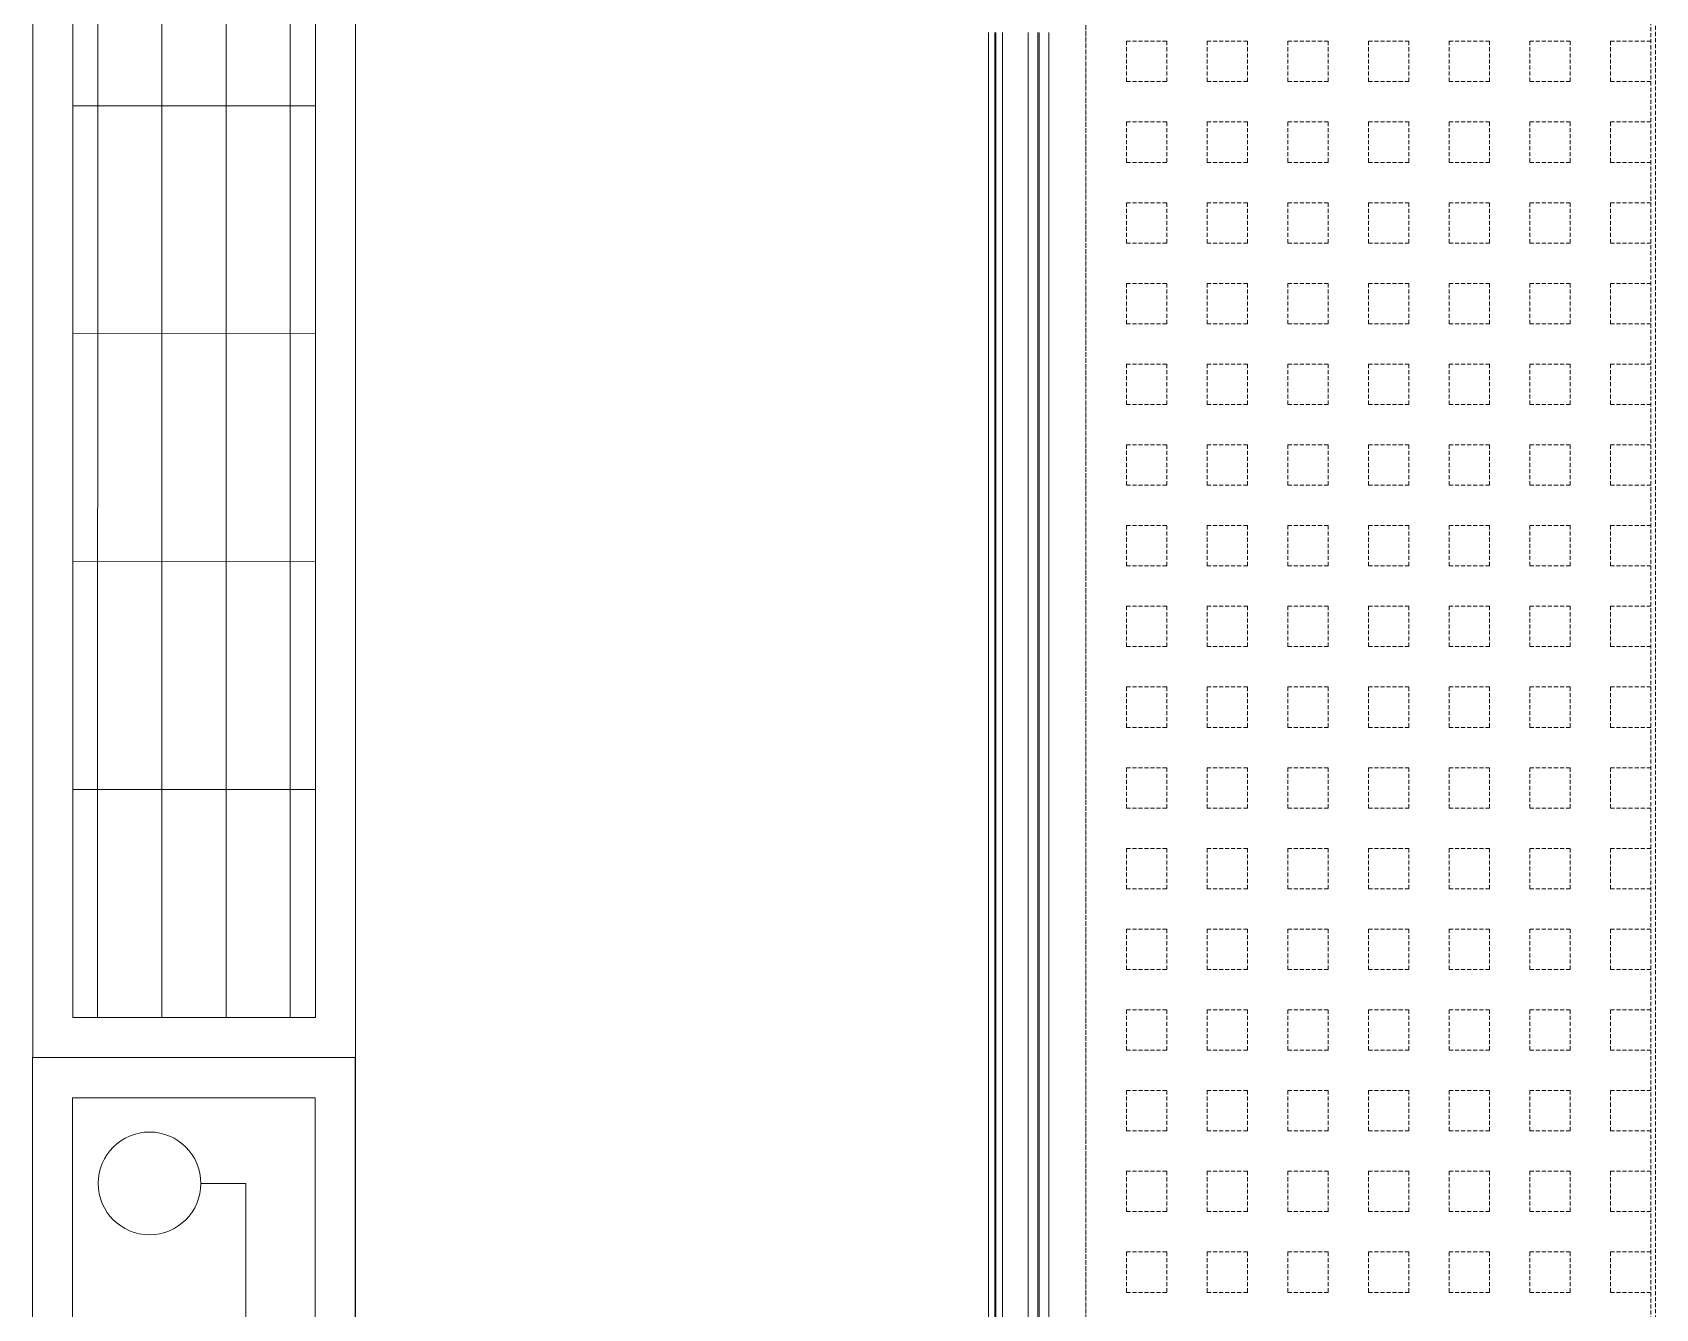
# Model space of a CAD drawing. Extents: x -1457 to 23780, y -2071 to 4205.
# Drawn here: x 4722.2 to 4822.8, y 699 to 778 of the extents above; entities that cross this region are included whole.
import ezdxf

# ---------------------------------------------------------------- set-up
doc = ezdxf.new("R2010")
doc.units = 0
doc.header["$MEASUREMENT"] = 0
doc.linetypes.add('HIDDEN', pattern=[0.375, 0.25, -0.125])
doc.layers.get('0').update_dxf_attribs({"color": 9, "lineweight": 9})
for name, color, linetype, lineweight in [('15', 9, 'Continuous', 9), ('M-TEFRIS2-015', 129, 'Continuous', 9), ('T-KONVEKTOR', 220, 'Continuous', 9)]:
    doc.layers.add(name, color=color, linetype=linetype, lineweight=lineweight)

# ---------------------------------------------------------------- blocks, each defined once
blk = doc.blocks.new('*U227')
at = {"layer": '15'}
for p, q in [((1.47, -18.95), (160.04, -18.95)), ((1.47, -19.35), (160.04, -19.35)), ((1.47, -19.42), (160.04, -19.42)), ((1.47, -19.82), (160.04, -19.82)), ((1.47, -21.42), (160.04, -21.42)), ((1.47, -22.02), (160.04, -22.02)), ((1.47, -22.1), (160.04, -22.1)), ((1.47, -22.7), (160.04, -22.7))]:
    blk.add_line(p, q, dxfattribs=at)
blk = doc.blocks.new('A$C4B7F52E3')
for p, q in [((250, 89.48), (0, 89.47)), ((250, 89.47), (0, 89.48)), ((0, 89.48), (0, 69.47)), ((250, 69.47), (250, 89.47)), ((0, 69.47), (250, 69.47))]:
    blk.add_line(p, q)
at = {"color": 252, "linetype": 'Continuous'}
for p, q in [((16.61, 71.95), (16.6, 86.99)), ((30.73, 71.95), (30.72, 86.99)), ((44.85, 71.95), (44.84, 86.99)), ((58.96, 71.95), (58.96, 86.99))]:
    blk.add_line(p, q, dxfattribs=at)
at = {"color": 252}
for p, q in [((199.29, 85.44), (2.49, 85.42)), ((242.21, 82.69), (197.7, 82.69)), ((242.21, 79.91), (242.21, 82.69)), ((196.99, 81.46), (2.49, 81.45)), ((194.68, 77.48), (2.49, 77.47)), ((192.38, 73.51), (2.49, 73.49))]:
    blk.add_line(p, q, dxfattribs=at)
blk.add_lwpolyline([(247.51, 86.99), (247.51, 71.95), (2.49, 71.95), (2.49, 86.99)], close=True)
blk.add_circle((242.21, 76.72), 3.18, dxfattribs=at)

msp = doc.modelspace()

# ---------------------------------------------------------------- linework, layer by layer
at = {"layer": 'M-TEFRIS2-015', "linetype": 'HIDDEN', "lineweight": 0}
for p, q in [((4787.5, 320), (4787.5, 2034.62)), ((4787.5, 2034.32), (4787.5, 320)), ((4822.5, 285), (4822.5, 2034.32)), ((4822.79, 284.7), (4822.79, 2034.32)), ((4787.5, 777.5), (4787.5, 777.5)), ((4790, 777.5), (4792.5, 777.5)), ((4790, 775), (4790, 777.5)), ((4792.5, 775), (4792.5, 777.5)), ((4795, 777.5), (4797.5, 777.5)), ((4795, 775), (4795, 777.5)), ((4797.5, 775), (4797.5, 777.5)), ((4800, 777.5), (4802.5, 777.5)), ((4800, 775), (4800, 777.5)), ((4802.5, 775), (4802.5, 777.5)), ((4805, 777.5), (4807.5, 777.5)), ((4805, 775), (4805, 777.5)), ((4807.5, 775), (4807.5, 777.5)), ((4810, 777.5), (4812.5, 777.5)), ((4810, 775), (4810, 777.5)), ((4812.5, 775), (4812.5, 777.5)), ((4815, 777.5), (4817.5, 777.5)), ((4815, 775), (4815, 777.5)), ((4817.5, 775), (4817.5, 777.5)), ((4820, 777.5), (4822.5, 777.5)), ((4820, 775), (4820, 777.5)), ((4787.5, 775), (4787.5, 775)), ((4790, 775), (4792.5, 775)), ((4795, 775), (4797.5, 775)), ((4800, 775), (4802.5, 775)), ((4805, 775), (4807.5, 775)), ((4810, 775), (4812.5, 775)), ((4815, 775), (4817.5, 775)), ((4820, 775), (4822.5, 775)), ((4787.5, 772.5), (4787.5, 772.5)), ((4790, 772.5), (4792.5, 772.5)), ((4790, 770), (4790, 772.5)), ((4792.5, 770), (4792.5, 772.5)), ((4795, 772.5), (4797.5, 772.5)), ((4795, 770), (4795, 772.5)), ((4797.5, 770), (4797.5, 772.5)), ((4800, 772.5), (4802.5, 772.5)), ((4800, 770), (4800, 772.5)), ((4802.5, 770), (4802.5, 772.5)), ((4805, 772.5), (4807.5, 772.5)), ((4805, 770), (4805, 772.5)), ((4807.5, 770), (4807.5, 772.5)), ((4810, 772.5), (4812.5, 772.5)), ((4810, 770), (4810, 772.5)), ((4812.5, 770), (4812.5, 772.5)), ((4815, 772.5), (4817.5, 772.5)), ((4815, 770), (4815, 772.5)), ((4817.5, 770), (4817.5, 772.5)), ((4820, 772.5), (4822.5, 772.5)), ((4820, 770), (4820, 772.5)), ((4787.5, 770), (4787.5, 770)), ((4790, 770), (4792.5, 770)), ((4795, 770), (4797.5, 770)), ((4800, 770), (4802.5, 770)), ((4805, 770), (4807.5, 770)), ((4810, 770), (4812.5, 770)), ((4815, 770), (4817.5, 770)), ((4820, 770), (4822.5, 770)), ((4787.5, 767.5), (4787.5, 767.5)), ((4790, 767.5), (4792.5, 767.5)), ((4790, 765), (4790, 767.5)), ((4792.5, 765), (4792.5, 767.5)), ((4795, 767.5), (4797.5, 767.5)), ((4795, 765), (4795, 767.5)), ((4797.5, 765), (4797.5, 767.5)), ((4800, 767.5), (4802.5, 767.5)), ((4800, 765), (4800, 767.5)), ((4802.5, 765), (4802.5, 767.5)), ((4805, 767.5), (4807.5, 767.5)), ((4805, 765), (4805, 767.5)), ((4807.5, 765), (4807.5, 767.5)), ((4810, 767.5), (4812.5, 767.5)), ((4810, 765), (4810, 767.5)), ((4812.5, 765), (4812.5, 767.5)), ((4815, 767.5), (4817.5, 767.5)), ((4815, 765), (4815, 767.5)), ((4817.5, 765), (4817.5, 767.5)), ((4820, 767.5), (4822.5, 767.5)), ((4820, 765), (4820, 767.5)), ((4787.5, 765), (4787.5, 765)), ((4790, 765), (4792.5, 765)), ((4795, 765), (4797.5, 765)), ((4800, 765), (4802.5, 765)), ((4805, 765), (4807.5, 765)), ((4810, 765), (4812.5, 765)), ((4815, 765), (4817.5, 765)), ((4820, 765), (4822.5, 765)), ((4787.5, 762.5), (4787.5, 762.5)), ((4790, 762.5), (4792.5, 762.5)), ((4790, 760), (4790, 762.5)), ((4792.5, 760), (4792.5, 762.5)), ((4795, 762.5), (4797.5, 762.5)), ((4795, 760), (4795, 762.5)), ((4797.5, 760), (4797.5, 762.5)), ((4800, 762.5), (4802.5, 762.5)), ((4800, 760), (4800, 762.5)), ((4802.5, 760), (4802.5, 762.5)), ((4805, 762.5), (4807.5, 762.5)), ((4805, 760), (4805, 762.5)), ((4807.5, 760), (4807.5, 762.5)), ((4810, 762.5), (4812.5, 762.5)), ((4810, 760), (4810, 762.5)), ((4812.5, 760), (4812.5, 762.5)), ((4815, 762.5), (4817.5, 762.5)), ((4815, 760), (4815, 762.5)), ((4817.5, 760), (4817.5, 762.5)), ((4820, 762.5), (4822.5, 762.5)), ((4820, 760), (4820, 762.5)), ((4787.5, 760), (4787.5, 760)), ((4790, 760), (4792.5, 760)), ((4795, 760), (4797.5, 760)), ((4800, 760), (4802.5, 760)), ((4805, 760), (4807.5, 760)), ((4810, 760), (4812.5, 760)), ((4815, 760), (4817.5, 760)), ((4820, 760), (4822.5, 760)), ((4787.5, 757.5), (4787.5, 757.5)), ((4790, 757.5), (4792.5, 757.5)), ((4790, 755), (4790, 757.5)), ((4792.5, 755), (4792.5, 757.5)), ((4795, 757.5), (4797.5, 757.5)), ((4795, 755), (4795, 757.5)), ((4797.5, 755), (4797.5, 757.5)), ((4800, 757.5), (4802.5, 757.5)), ((4800, 755), (4800, 757.5)), ((4802.5, 755), (4802.5, 757.5)), ((4805, 757.5), (4807.5, 757.5)), ((4805, 755), (4805, 757.5)), ((4807.5, 755), (4807.5, 757.5)), ((4810, 757.5), (4812.5, 757.5)), ((4810, 755), (4810, 757.5)), ((4812.5, 755), (4812.5, 757.5)), ((4815, 757.5), (4817.5, 757.5)), ((4815, 755), (4815, 757.5)), ((4817.5, 755), (4817.5, 757.5)), ((4820, 757.5), (4822.5, 757.5)), ((4820, 755), (4820, 757.5)), ((4787.5, 755), (4787.5, 755)), ((4790, 755), (4792.5, 755)), ((4795, 755), (4797.5, 755)), ((4800, 755), (4802.5, 755)), ((4805, 755), (4807.5, 755)), ((4810, 755), (4812.5, 755)), ((4815, 755), (4817.5, 755)), ((4820, 755), (4822.5, 755)), ((4787.5, 752.5), (4787.5, 752.5)), ((4790, 752.5), (4792.5, 752.5)), ((4790, 750), (4790, 752.5)), ((4792.5, 750), (4792.5, 752.5)), ((4795, 752.5), (4797.5, 752.5)), ((4795, 750), (4795, 752.5)), ((4797.5, 750), (4797.5, 752.5)), ((4800, 752.5), (4802.5, 752.5)), ((4800, 750), (4800, 752.5)), ((4802.5, 750), (4802.5, 752.5)), ((4805, 752.5), (4807.5, 752.5)), ((4805, 750), (4805, 752.5)), ((4807.5, 750), (4807.5, 752.5)), ((4810, 752.5), (4812.5, 752.5)), ((4810, 750), (4810, 752.5)), ((4812.5, 750), (4812.5, 752.5)), ((4815, 752.5), (4817.5, 752.5)), ((4815, 750), (4815, 752.5)), ((4817.5, 750), (4817.5, 752.5)), ((4820, 752.5), (4822.5, 752.5)), ((4820, 750), (4820, 752.5)), ((4787.5, 750), (4787.5, 750)), ((4790, 750), (4792.5, 750)), ((4795, 750), (4797.5, 750)), ((4800, 750), (4802.5, 750)), ((4805, 750), (4807.5, 750)), ((4810, 750), (4812.5, 750)), ((4815, 750), (4817.5, 750)), ((4820, 750), (4822.5, 750)), ((4787.5, 747.5), (4787.5, 747.5)), ((4790, 747.5), (4792.5, 747.5)), ((4790, 745), (4790, 747.5)), ((4792.5, 745), (4792.5, 747.5)), ((4795, 747.5), (4797.5, 747.5)), ((4795, 745), (4795, 747.5)), ((4797.5, 745), (4797.5, 747.5)), ((4800, 747.5), (4802.5, 747.5)), ((4800, 745), (4800, 747.5)), ((4802.5, 745), (4802.5, 747.5)), ((4805, 747.5), (4807.5, 747.5)), ((4805, 745), (4805, 747.5)), ((4807.5, 745), (4807.5, 747.5)), ((4810, 747.5), (4812.5, 747.5)), ((4810, 745), (4810, 747.5)), ((4812.5, 745), (4812.5, 747.5)), ((4815, 747.5), (4817.5, 747.5)), ((4815, 745), (4815, 747.5)), ((4817.5, 745), (4817.5, 747.5)), ((4820, 747.5), (4822.5, 747.5)), ((4820, 745), (4820, 747.5)), ((4787.5, 745), (4787.5, 745)), ((4790, 745), (4792.5, 745)), ((4795, 745), (4797.5, 745)), ((4800, 745), (4802.5, 745)), ((4805, 745), (4807.5, 745)), ((4810, 745), (4812.5, 745)), ((4815, 745), (4817.5, 745)), ((4820, 745), (4822.5, 745)), ((4787.5, 742.5), (4787.5, 742.5)), ((4790, 742.5), (4792.5, 742.5)), ((4790, 740), (4790, 742.5)), ((4792.5, 740), (4792.5, 742.5)), ((4795, 742.5), (4797.5, 742.5)), ((4795, 740), (4795, 742.5)), ((4797.5, 740), (4797.5, 742.5)), ((4800, 742.5), (4802.5, 742.5)), ((4800, 740), (4800, 742.5)), ((4802.5, 740), (4802.5, 742.5)), ((4805, 742.5), (4807.5, 742.5)), ((4805, 740), (4805, 742.5)), ((4807.5, 740), (4807.5, 742.5)), ((4810, 742.5), (4812.5, 742.5)), ((4810, 740), (4810, 742.5)), ((4812.5, 740), (4812.5, 742.5)), ((4815, 742.5), (4817.5, 742.5)), ((4815, 740), (4815, 742.5)), ((4817.5, 740), (4817.5, 742.5)), ((4820, 742.5), (4822.5, 742.5)), ((4820, 740), (4820, 742.5)), ((4787.5, 740), (4787.5, 740)), ((4790, 740), (4792.5, 740)), ((4795, 740), (4797.5, 740)), ((4800, 740), (4802.5, 740)), ((4805, 740), (4807.5, 740)), ((4810, 740), (4812.5, 740)), ((4815, 740), (4817.5, 740)), ((4820, 740), (4822.5, 740)), ((4787.5, 737.5), (4787.5, 737.5)), ((4790, 737.5), (4792.5, 737.5)), ((4790, 735), (4790, 737.5)), ((4792.5, 735), (4792.5, 737.5)), ((4795, 737.5), (4797.5, 737.5)), ((4795, 735), (4795, 737.5)), ((4797.5, 735), (4797.5, 737.5)), ((4800, 737.5), (4802.5, 737.5)), ((4800, 735), (4800, 737.5)), ((4802.5, 735), (4802.5, 737.5)), ((4805, 737.5), (4807.5, 737.5)), ((4805, 735), (4805, 737.5)), ((4807.5, 735), (4807.5, 737.5)), ((4810, 737.5), (4812.5, 737.5)), ((4810, 735), (4810, 737.5)), ((4812.5, 735), (4812.5, 737.5)), ((4815, 737.5), (4817.5, 737.5)), ((4815, 735), (4815, 737.5)), ((4817.5, 735), (4817.5, 737.5)), ((4820, 737.5), (4822.5, 737.5)), ((4820, 735), (4820, 737.5)), ((4787.5, 735), (4787.5, 735)), ((4790, 735), (4792.5, 735)), ((4795, 735), (4797.5, 735)), ((4800, 735), (4802.5, 735)), ((4805, 735), (4807.5, 735)), ((4810, 735), (4812.5, 735)), ((4815, 735), (4817.5, 735)), ((4820, 735), (4822.5, 735)), ((4787.5, 732.5), (4787.5, 732.5)), ((4790, 732.5), (4792.5, 732.5)), ((4790, 730), (4790, 732.5)), ((4792.5, 730), (4792.5, 732.5)), ((4795, 732.5), (4797.5, 732.5)), ((4795, 730), (4795, 732.5)), ((4797.5, 730), (4797.5, 732.5)), ((4800, 732.5), (4802.5, 732.5)), ((4800, 730), (4800, 732.5)), ((4802.5, 730), (4802.5, 732.5)), ((4805, 732.5), (4807.5, 732.5)), ((4805, 730), (4805, 732.5)), ((4807.5, 730), (4807.5, 732.5)), ((4810, 732.5), (4812.5, 732.5)), ((4810, 730), (4810, 732.5)), ((4812.5, 730), (4812.5, 732.5)), ((4815, 732.5), (4817.5, 732.5)), ((4815, 730), (4815, 732.5)), ((4817.5, 730), (4817.5, 732.5)), ((4820, 732.5), (4822.5, 732.5)), ((4820, 730), (4820, 732.5)), ((4787.5, 730), (4787.5, 730)), ((4790, 730), (4792.5, 730)), ((4795, 730), (4797.5, 730)), ((4800, 730), (4802.5, 730)), ((4805, 730), (4807.5, 730)), ((4810, 730), (4812.5, 730)), ((4815, 730), (4817.5, 730)), ((4820, 730), (4822.5, 730)), ((4787.5, 727.5), (4787.5, 727.5)), ((4790, 727.5), (4792.5, 727.5)), ((4790, 725), (4790, 727.5)), ((4792.5, 725), (4792.5, 727.5)), ((4795, 727.5), (4797.5, 727.5)), ((4795, 725), (4795, 727.5)), ((4797.5, 725), (4797.5, 727.5)), ((4800, 727.5), (4802.5, 727.5)), ((4800, 725), (4800, 727.5)), ((4802.5, 725), (4802.5, 727.5)), ((4805, 727.5), (4807.5, 727.5)), ((4805, 725), (4805, 727.5)), ((4807.5, 725), (4807.5, 727.5)), ((4810, 727.5), (4812.5, 727.5)), ((4810, 725), (4810, 727.5)), ((4812.5, 725), (4812.5, 727.5)), ((4815, 727.5), (4817.5, 727.5)), ((4815, 725), (4815, 727.5)), ((4817.5, 725), (4817.5, 727.5)), ((4820, 727.5), (4822.5, 727.5)), ((4820, 725), (4820, 727.5)), ((4787.5, 725), (4787.5, 725)), ((4790, 725), (4792.5, 725)), ((4795, 725), (4797.5, 725)), ((4800, 725), (4802.5, 725)), ((4805, 725), (4807.5, 725)), ((4810, 725), (4812.5, 725)), ((4815, 725), (4817.5, 725)), ((4820, 725), (4822.5, 725)), ((4787.5, 722.5), (4787.5, 722.5)), ((4790, 722.5), (4792.5, 722.5)), ((4790, 720), (4790, 722.5)), ((4792.5, 720), (4792.5, 722.5)), ((4795, 722.5), (4797.5, 722.5)), ((4795, 720), (4795, 722.5)), ((4797.5, 720), (4797.5, 722.5)), ((4800, 722.5), (4802.5, 722.5)), ((4800, 720), (4800, 722.5)), ((4802.5, 720), (4802.5, 722.5)), ((4805, 722.5), (4807.5, 722.5)), ((4805, 720), (4805, 722.5)), ((4807.5, 720), (4807.5, 722.5)), ((4810, 722.5), (4812.5, 722.5)), ((4810, 720), (4810, 722.5)), ((4812.5, 720), (4812.5, 722.5)), ((4815, 722.5), (4817.5, 722.5)), ((4815, 720), (4815, 722.5)), ((4817.5, 720), (4817.5, 722.5)), ((4820, 722.5), (4822.5, 722.5)), ((4820, 720), (4820, 722.5)), ((4787.5, 720), (4787.5, 720)), ((4790, 720), (4792.5, 720)), ((4795, 720), (4797.5, 720)), ((4800, 720), (4802.5, 720)), ((4805, 720), (4807.5, 720)), ((4810, 720), (4812.5, 720)), ((4815, 720), (4817.5, 720)), ((4820, 720), (4822.5, 720)), ((4787.5, 717.5), (4787.5, 717.5)), ((4790, 717.5), (4792.5, 717.5)), ((4790, 715), (4790, 717.5)), ((4792.5, 715), (4792.5, 717.5)), ((4795, 717.5), (4797.5, 717.5)), ((4795, 715), (4795, 717.5)), ((4797.5, 715), (4797.5, 717.5)), ((4800, 717.5), (4802.5, 717.5)), ((4800, 715), (4800, 717.5)), ((4802.5, 715), (4802.5, 717.5)), ((4805, 717.5), (4807.5, 717.5)), ((4805, 715), (4805, 717.5)), ((4807.5, 715), (4807.5, 717.5)), ((4810, 717.5), (4812.5, 717.5)), ((4810, 715), (4810, 717.5)), ((4812.5, 715), (4812.5, 717.5)), ((4815, 717.5), (4817.5, 717.5)), ((4815, 715), (4815, 717.5)), ((4817.5, 715), (4817.5, 717.5)), ((4820, 717.5), (4822.5, 717.5)), ((4820, 715), (4820, 717.5)), ((4787.5, 715), (4787.5, 715)), ((4790, 715), (4792.5, 715)), ((4795, 715), (4797.5, 715)), ((4800, 715), (4802.5, 715)), ((4805, 715), (4807.5, 715)), ((4810, 715), (4812.5, 715)), ((4815, 715), (4817.5, 715)), ((4820, 715), (4822.5, 715)), ((4787.5, 712.5), (4787.5, 712.5)), ((4790, 712.5), (4792.5, 712.5)), ((4790, 710), (4790, 712.5)), ((4792.5, 710), (4792.5, 712.5)), ((4795, 712.5), (4797.5, 712.5)), ((4795, 710), (4795, 712.5)), ((4797.5, 710), (4797.5, 712.5)), ((4800, 712.5), (4802.5, 712.5)), ((4800, 710), (4800, 712.5)), ((4802.5, 710), (4802.5, 712.5)), ((4805, 712.5), (4807.5, 712.5)), ((4805, 710), (4805, 712.5)), ((4807.5, 710), (4807.5, 712.5)), ((4810, 712.5), (4812.5, 712.5)), ((4810, 710), (4810, 712.5)), ((4812.5, 710), (4812.5, 712.5)), ((4815, 712.5), (4817.5, 712.5)), ((4815, 710), (4815, 712.5)), ((4817.5, 710), (4817.5, 712.5)), ((4820, 712.5), (4822.5, 712.5)), ((4820, 710), (4820, 712.5)), ((4787.5, 710), (4787.5, 710)), ((4790, 710), (4792.5, 710)), ((4795, 710), (4797.5, 710)), ((4800, 710), (4802.5, 710)), ((4805, 710), (4807.5, 710)), ((4810, 710), (4812.5, 710)), ((4815, 710), (4817.5, 710)), ((4820, 710), (4822.5, 710)), ((4787.5, 707.5), (4787.5, 707.5)), ((4790, 707.5), (4792.5, 707.5)), ((4790, 705), (4790, 707.5)), ((4792.5, 705), (4792.5, 707.5)), ((4795, 707.5), (4797.5, 707.5)), ((4795, 705), (4795, 707.5)), ((4797.5, 705), (4797.5, 707.5)), ((4800, 707.5), (4802.5, 707.5)), ((4800, 705), (4800, 707.5)), ((4802.5, 705), (4802.5, 707.5)), ((4805, 707.5), (4807.5, 707.5)), ((4805, 705), (4805, 707.5)), ((4807.5, 705), (4807.5, 707.5)), ((4810, 707.5), (4812.5, 707.5)), ((4810, 705), (4810, 707.5)), ((4812.5, 705), (4812.5, 707.5)), ((4815, 707.5), (4817.5, 707.5)), ((4815, 705), (4815, 707.5)), ((4817.5, 705), (4817.5, 707.5)), ((4820, 707.5), (4822.5, 707.5)), ((4820, 705), (4820, 707.5)), ((4787.5, 705), (4787.5, 705)), ((4790, 705), (4792.5, 705)), ((4795, 705), (4797.5, 705)), ((4800, 705), (4802.5, 705)), ((4805, 705), (4807.5, 705)), ((4810, 705), (4812.5, 705)), ((4815, 705), (4817.5, 705)), ((4820, 705), (4822.5, 705)), ((4787.5, 702.5), (4787.5, 702.5)), ((4790, 702.5), (4792.5, 702.5)), ((4790, 700), (4790, 702.5)), ((4792.5, 700), (4792.5, 702.5)), ((4795, 702.5), (4797.5, 702.5)), ((4795, 700), (4795, 702.5)), ((4797.5, 700), (4797.5, 702.5)), ((4800, 702.5), (4802.5, 702.5)), ((4800, 700), (4800, 702.5)), ((4802.5, 700), (4802.5, 702.5)), ((4805, 702.5), (4807.5, 702.5)), ((4805, 700), (4805, 702.5)), ((4807.5, 700), (4807.5, 702.5)), ((4810, 702.5), (4812.5, 702.5)), ((4810, 700), (4810, 702.5)), ((4812.5, 700), (4812.5, 702.5)), ((4815, 702.5), (4817.5, 702.5)), ((4815, 700), (4815, 702.5)), ((4817.5, 700), (4817.5, 702.5)), ((4820, 702.5), (4822.5, 702.5)), ((4820, 700), (4820, 702.5)), ((4787.5, 700), (4787.5, 700)), ((4790, 700), (4792.5, 700)), ((4795, 700), (4797.5, 700)), ((4800, 700), (4802.5, 700)), ((4805, 700), (4807.5, 700)), ((4810, 700), (4812.5, 700)), ((4815, 700), (4817.5, 700)), ((4820, 700), (4822.5, 700))]:
    msp.add_line(p, q, dxfattribs=at)

# ---------------------------------------------------------------- block references
at = {"layer": 'M-TEFRIS2-015', "linetype": 'HIDDEN', "lineweight": 0, "rotation": 90}
msp.add_blockref('*U227', (4762.5, 618), dxfattribs=at)
at = {"layer": 'T-KONVEKTOR', "xscale": -1, "rotation": 270}
for p in [(4652.76, 714.54), (4652.75, 464.54)]:
    msp.add_blockref('A$C4B7F52E3', p, dxfattribs=at)

doc.saveas('drawing.dxf')
